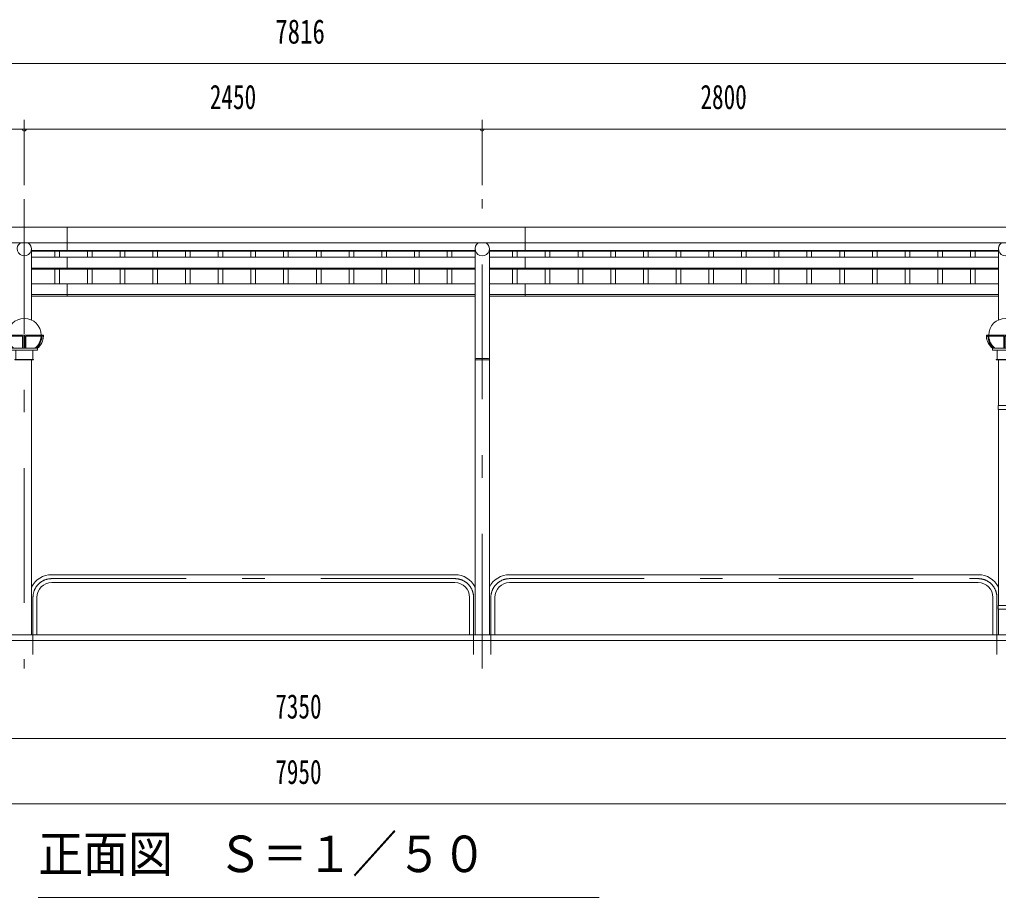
# Model space of a CAD drawing. Units: millimetres, scale not verified, with parts at other scales. Extents: x -25778 to 25782, y -10500 to 10500.
# Drawn here: x 1409 to 6646, y 419 to 5115 of the extents above; entities that cross this region are included whole.
import ezdxf
from ezdxf.enums import TextEntityAlignment as Align

# ---------------------------------------------------------------- set-up
doc = ezdxf.new("R2010")
doc.units = ezdxf.units.MM
doc.header["$LTSCALE"] = 60
doc.linetypes.add('USER3', pattern=[24, 12, -5, 2, -5])
for name, color, linetype, lineweight in [('0-0_0', 7, 'Continuous', 18), ('0-2_1-0BOLD', 7, 'Continuous', 18), ('0-3_1-2CENTER', 3, 'USER3', 18), ('0-4_1-4THIN', 4, 'Continuous', 18), ('0-5_1-5DIM', 3, 'Continuous', 18)]:
    doc.layers.add(name, color=color, linetype=linetype, lineweight=lineweight)
doc.styles.add('ＭＳ ゴシック', font='')
doc.styles.get('ＭＳ ゴシック').set_extended_font_data('MS Gothic')

# ---------------------------------------------------------------- blocks, each defined once
blk = doc.blocks.new('ledl')
at = {"layer": '0-0_0'}
for p, q in [((14388.17, 13926.97), (14183.17, 13926.97)), ((14183.17, 13920.97), (14183.17, 13926.97)), ((14276.67, 13920.97), (14183.17, 13920.97)), ((14276.67, 13920.97), (14276.67, 13856.97)), ((14288.67, 13920.97), (14282.67, 13920.97)), ((14282.67, 13920.97), (14282.67, 13856.97)), ((14288.67, 13920.97), (14288.67, 13856.97)), ((14388.17, 13920.97), (14294.67, 13920.97)), ((14294.67, 13920.97), (14294.67, 13856.97)), ((14388.17, 13920.97), (14388.17, 13926.97)), ((14215.67, 13846.97), (14355.67, 13846.97)), ((14240.67, 13796.97), (14240.67, 13846.97)), ((14330.67, 13796.97), (14330.67, 13846.97)), ((14355.67, 13846.97), (14355.67, 13856.97)), ((14240.67, 13796.97), (14330.67, 13796.97))]:
    blk.add_line(p, q, dxfattribs=at)
blk.add_lwpolyline([(14215.67, 13846.97), (14215.67, 13856.97), (14355.67, 13856.97)], dxfattribs=at)
for start, end in [(0, 180), (183.82255, 231.05756), (308.94244, 356.17745)]:
    blk.add_arc((14285.67, 13926.97), 90, start, end, dxfattribs=at)
for centre, major_axis, start_param, end_param in [((14285.67, 13926.97), (102.47, 6.5), 3.1362923, 3.9034857), ((14293.67, 13926.97), (102.47, 6.5), 3.1362923, 3.9034857), ((14277.67, 13926.97), (-102.47, 6.5), 2.3796996, 3.146893), ((14285.67, 13926.97), (-102.47, 6.5), 2.3796996, 3.146893)]:
    blk.add_ellipse(centre, major_axis=major_axis, ratio=0.92312, start_param=start_param, end_param=end_param, dxfattribs=at)

msp = doc.modelspace()

# ---------------------------------------------------------------- linework, layer by layer
at = {"layer": '0-2_1-0BOLD'}
for p, q in [((1664.26, 3876.19), (1664.26, 4004.59)), ((4114.26, 3876.19), (4114.26, 4004.59)), ((6917.26, 3920.94), (-898.73, 3920.94)), ((1472.41, 3508.21), (1472.41, 3888.96)), ((1472.41, 3879.74), (3846.11, 3879.74)), ((3846.11, 3876.19), (1472.41, 3876.19)), ((3846.11, 3888.96), (3846.11, 1824.4)), ((3922.41, 1824.4), (3922.41, 3888.96)), ((3922.41, 3879.74), (6646.11, 3879.74)), ((6646.11, 3876.19), (3922.41, 3876.19)), ((6646.11, 3888.96), (6646.11, 3508.21)), ((1472.41, 3843.98), (3846.11, 3843.98)), ((1664.26, 3779.25), (1664.26, 3843.98)), ((3922.41, 3843.98), (6646.11, 3843.98)), ((4114.26, 3779.25), (4114.26, 3843.98)), ((1472.41, 3785.16), (3846.11, 3785.16)), ((3846.11, 3779.25), (1472.41, 3779.25)), ((3922.41, 3785.16), (6646.11, 3785.16)), ((6646.11, 3779.25), (3922.41, 3779.25)), ((3846.11, 3701.53), (1472.41, 3701.53)), ((1664.26, 3635.56), (1664.26, 3701.53)), ((6646.11, 3701.53), (3922.41, 3701.53)), ((4114.26, 3701.53), (4114.26, 3635.56)), ((1472.41, 3643.9), (3846.11, 3643.9)), ((3846.11, 3635.56), (1472.41, 3635.56)), ((3922.41, 3643.9), (6646.11, 3643.9)), ((6646.11, 3635.56), (3922.41, 3635.56)), ((3917.41, 3302.4), (3851.11, 3302.4)), ((1472.41, 1824.4), (1472.41, 3294.39)), ((3846.11, 3294.39), (3922.41, 3294.39)), ((6646.11, 3294.39), (6646.11, 3049.99)), ((6646.11, 3029.99), (6646.11, 1980.88)), ((1580.66, 2145.7), (3737.96, 2145.7)), ((3737.96, 2102.99), (1580.66, 2102.99)), ((6537.96, 2145.7), (4030.66, 2145.7)), ((4030.66, 2102.99), (6537.96, 2102.99)), ((1501.96, 2024.4), (1501.96, 1824.4)), ((3816.56, 1824.4), (3816.56, 2024.4)), ((3951.96, 2024.4), (3951.96, 1824.4)), ((6616.56, 1824.4), (6616.56, 2024.4)), ((6646.11, 1960.88), (6646.11, 1824.4)), ((-1115.73, 1794.4), (7134.26, 1794.4))]:
    msp.add_line(p, q, dxfattribs=at)
for points in [[(-703.89, 3635.56), (-898.73, 3635.56), (-898.73, 4004.59), (6917.26, 4004.59)], [(6984.26, 1824.4), (-965.74, 1824.4), (-965.74, 1794.4)]]:
    msp.add_lwpolyline(points, dxfattribs=at)
for points in [[(1484.26, 3294.39), (1384.26, 3294.39), (1384.26, 3296.7), (1484.26, 3296.7)], [(6734.26, 3294.39), (6734.26, 3296.7), (6634.26, 3296.7), (6634.26, 3294.39)], [(6644.51, 3049.99), (6644.51, 3029.99), (6724.01, 3029.99), (6724.01, 3049.99)], [(6644.51, 1980.88), (6644.51, 1960.88), (6724.01, 1960.88), (6724.01, 1980.88)]]:
    msp.add_lwpolyline(points, close=True, dxfattribs=at)
for centre, radius, start, end in [((1434.26, 3888.96), 38.15, 123.05154, 56.94846), ((3884.26, 3888.96), 38.15, 123.05154, 56.94846), ((6684.26, 3888.96), 38.15, 123.05154, 56.94846), ((3851.11, 3297.4), 5, 90, 180), ((3917.41, 3297.4), 5, 0, 90), ((1580.66, 2024.4), 121.3, 90, 153.07823), ((1580.66, 2024.4), 78.6, 90, 180), ((3737.97, 2024.4), 121.3, 26.91106, 90), ((3737.97, 2024.4), 78.6, 0, 90), ((4030.66, 2024.4), 121.3, 90, 153.07823), ((4030.66, 2024.4), 78.6, 90, 180), ((6537.96, 2024.4), 121.3, 26.91106, 90), ((6537.96, 2024.4), 78.6, 0, 90)]:
    msp.add_arc(centre, radius, start, end, dxfattribs=at)
at = {"layer": '0-3_1-2CENTER'}
for p, q in [((1434.27, 4154.59), (1434.27, 1644.39)), ((3884.27, 1644.39), (3884.27, 4154.59)), ((1580.66, 2124.4), (3737.96, 2124.4)), ((4030.66, 2124.4), (6537.96, 2124.4)), ((1480.61, 2024.39), (1480.61, 1719.4)), ((1480.66, 1719.4), (1480.66, 2024.4)), ((3837.91, 2024.39), (3837.91, 1719.4)), ((3837.97, 1719.4), (3837.97, 2024.4)), ((3930.62, 2024.39), (3930.62, 1719.4)), ((3930.66, 1719.4), (3930.66, 2024.4)), ((6637.92, 2024.39), (6637.92, 1719.4)), ((6637.96, 1719.4), (6637.96, 2024.4))]:
    msp.add_line(p, q, dxfattribs=at)
for centre, start, end in [((1580.66, 2024.4), 90, 180), ((3737.97, 2024.4), 0, 90), ((4030.66, 2024.4), 90, 180), ((6537.96, 2024.4), 0, 90)]:
    msp.add_arc(centre, 100, start, end, dxfattribs=at)
at = {"layer": '0-4_1-4THIN'}
for p, q in [((1596.76, 3876.19), (1596.76, 3843.98)), ((1621.76, 3843.98), (1621.76, 3876.19)), ((1771.76, 3843.98), (1771.76, 3876.19)), ((1796.76, 3876.19), (1796.76, 3843.98)), ((1946.76, 3876.19), (1946.76, 3843.98)), ((1971.76, 3843.98), (1971.76, 3876.19)), ((2121.76, 3843.98), (2121.76, 3876.19)), ((2146.76, 3876.19), (2146.76, 3843.98)), ((2296.76, 3876.19), (2296.76, 3843.98)), ((2321.76, 3843.98), (2321.76, 3876.19)), ((2471.76, 3843.98), (2471.76, 3876.19)), ((2496.76, 3876.19), (2496.76, 3843.98)), ((2646.76, 3876.19), (2646.76, 3843.98)), ((2671.76, 3843.98), (2671.76, 3876.19)), ((2821.76, 3843.98), (2821.76, 3876.19)), ((2846.76, 3876.19), (2846.76, 3843.98)), ((2996.76, 3876.19), (2996.76, 3843.98)), ((3021.76, 3843.98), (3021.76, 3876.19)), ((3171.76, 3843.98), (3171.76, 3876.19)), ((3196.76, 3876.19), (3196.76, 3843.98)), ((3346.76, 3876.19), (3346.76, 3843.98)), ((3371.76, 3843.98), (3371.76, 3876.19)), ((3521.76, 3843.98), (3521.76, 3876.19)), ((3546.76, 3876.19), (3546.76, 3843.98)), ((3696.76, 3876.19), (3696.76, 3843.98)), ((3721.76, 3843.98), (3721.76, 3876.19)), ((4046.76, 3843.98), (4046.76, 3876.19)), ((4071.76, 3876.19), (4071.76, 3843.98)), ((4221.76, 3876.19), (4221.76, 3843.98)), ((4246.76, 3843.98), (4246.76, 3876.19)), ((4396.76, 3843.98), (4396.76, 3876.19)), ((4421.76, 3876.19), (4421.76, 3843.98)), ((4571.76, 3876.19), (4571.76, 3843.98)), ((4596.76, 3843.98), (4596.76, 3876.19)), ((4746.76, 3843.98), (4746.76, 3876.19)), ((4771.76, 3876.19), (4771.76, 3843.98)), ((4921.76, 3876.19), (4921.76, 3843.98)), ((4946.76, 3843.98), (4946.76, 3876.19)), ((5096.76, 3843.98), (5096.76, 3876.19)), ((5121.76, 3876.19), (5121.76, 3843.98)), ((5271.76, 3876.19), (5271.76, 3843.98)), ((5296.76, 3843.98), (5296.76, 3876.19)), ((5446.76, 3843.98), (5446.76, 3876.19)), ((5471.76, 3876.19), (5471.76, 3843.98)), ((5621.76, 3876.19), (5621.76, 3843.98)), ((5646.76, 3843.98), (5646.76, 3876.19)), ((5796.76, 3843.98), (5796.76, 3876.19)), ((5821.76, 3876.19), (5821.76, 3843.98)), ((5971.76, 3876.19), (5971.76, 3843.98)), ((5996.76, 3843.98), (5996.76, 3876.19)), ((6146.76, 3843.98), (6146.76, 3876.19)), ((6171.76, 3876.19), (6171.76, 3843.98)), ((6321.76, 3876.19), (6321.76, 3843.98)), ((6346.76, 3843.98), (6346.76, 3876.19)), ((6496.76, 3843.98), (6496.76, 3876.19)), ((6521.76, 3876.19), (6521.76, 3843.98)), ((1596.76, 3779.25), (1596.76, 3701.53)), ((1621.76, 3701.53), (1621.76, 3779.25)), ((1771.76, 3701.53), (1771.76, 3779.25)), ((1796.76, 3779.25), (1796.76, 3701.53)), ((1946.76, 3779.25), (1946.76, 3701.53)), ((1971.76, 3701.53), (1971.76, 3779.25)), ((2121.76, 3701.53), (2121.76, 3779.25)), ((2146.76, 3779.25), (2146.76, 3701.53)), ((2296.76, 3779.25), (2296.76, 3701.53)), ((2321.76, 3701.53), (2321.76, 3779.25)), ((2471.76, 3701.53), (2471.76, 3779.25)), ((2496.76, 3779.25), (2496.76, 3701.53)), ((2646.76, 3779.25), (2646.76, 3701.53)), ((2671.76, 3701.53), (2671.76, 3779.25)), ((2821.76, 3701.53), (2821.76, 3779.25)), ((2846.76, 3779.25), (2846.76, 3701.53)), ((2996.76, 3779.25), (2996.76, 3701.53)), ((3021.76, 3701.53), (3021.76, 3779.25)), ((3171.76, 3701.53), (3171.76, 3779.25)), ((3196.76, 3779.25), (3196.76, 3701.53)), ((3346.76, 3779.25), (3346.76, 3701.53)), ((3371.76, 3701.53), (3371.76, 3779.25)), ((3521.76, 3701.53), (3521.76, 3779.25)), ((3546.76, 3779.25), (3546.76, 3701.53)), ((3696.76, 3779.25), (3696.76, 3701.53)), ((3721.76, 3701.53), (3721.76, 3779.25)), ((4046.76, 3701.53), (4046.76, 3779.25)), ((4071.76, 3779.25), (4071.76, 3701.53)), ((4221.76, 3779.25), (4221.76, 3701.53)), ((4246.76, 3701.53), (4246.76, 3779.25)), ((4396.76, 3701.53), (4396.76, 3779.25)), ((4421.76, 3779.25), (4421.76, 3701.53)), ((4571.76, 3779.25), (4571.76, 3701.53)), ((4596.76, 3701.53), (4596.76, 3779.25)), ((4746.76, 3701.53), (4746.76, 3779.25)), ((4771.76, 3779.25), (4771.76, 3701.53)), ((4921.76, 3779.25), (4921.76, 3701.53)), ((4946.76, 3701.53), (4946.76, 3779.25)), ((5096.76, 3701.53), (5096.76, 3779.25)), ((5121.76, 3779.25), (5121.76, 3701.53)), ((5271.76, 3779.25), (5271.76, 3701.53)), ((5296.76, 3701.53), (5296.76, 3779.25)), ((5446.76, 3701.53), (5446.76, 3779.25)), ((5471.76, 3779.25), (5471.76, 3701.53)), ((5621.76, 3779.25), (5621.76, 3701.53)), ((5646.76, 3701.53), (5646.76, 3779.25)), ((5796.76, 3701.53), (5796.76, 3779.25)), ((5821.76, 3779.25), (5821.76, 3701.53)), ((5971.76, 3779.25), (5971.76, 3701.53)), ((5996.76, 3701.53), (5996.76, 3779.25)), ((6146.76, 3701.53), (6146.76, 3779.25)), ((6171.76, 3779.25), (6171.76, 3701.53)), ((6321.76, 3779.25), (6321.76, 3701.53)), ((6346.76, 3701.53), (6346.76, 3779.25)), ((6496.76, 3701.53), (6496.76, 3779.25)), ((6521.76, 3779.25), (6521.76, 3701.53))]:
    msp.add_line(p, q, dxfattribs=at)
at = {"layer": '0-5_1-5DIM'}
for p, q in [((6917.27, 4879.4), (-898.73, 4879.4)), ((1434.27, 4579.4), (1434.27, 4229.4)), ((3884.27, 4229.4), (3884.27, 4579.4)), ((-1291.23, 4529.4), (7309.77, 4529.4)), ((1444.27, 4529.4), (1424.27, 4529.4)), ((3894.27, 4529.4), (3874.27, 4529.4)), ((7376.77, 1269.39), (-1358.24, 1269.39)), ((-965.73, 919.4), (6984.27, 919.4)), ((1509.27, 419.39), (4509.27, 419.39))]:
    msp.add_line(p, q, dxfattribs=at)
for centre in [(1434.27, 4529.4), (3884.27, 4529.4)]:
    msp.add_arc(centre, 10, 180, 0, dxfattribs=at)

# ---------------------------------------------------------------- block references
at = {"layer": '0-0_0'}
for p in [(-12851.41, -10500.28), (-7601.41, -10500.28)]:
    msp.add_blockref('ledl', p, dxfattribs=at)

# ---------------------------------------------------------------- texts
at = {"layer": '0-5_1-5DIM', "color": 7, "style": 'ＭＳ ゴシック'}
for s, height, width, p in [('7816', 130.2, 0.75, (2776.77, 4947.16)), ('2450', 130.2, 0.7, (2426.77, 4597.16)), ('2800', 130.2, 0.7, (5051.77, 4597.16)), ('7350', 130.2, 0.7, (2776.77, 1337.16)), ('7950', 130.2, 0.7, (2776.77, 987.16)), ('正面図\u3000Ｓ＝１／５０', 195.4, 0.9, (1509.27, 496.04))]:
    msp.add_text(s, height=height, dxfattribs=dict(at, width=width)).set_placement(p, align=Align.BOTTOM_LEFT)

doc.saveas('drawing.dxf')
